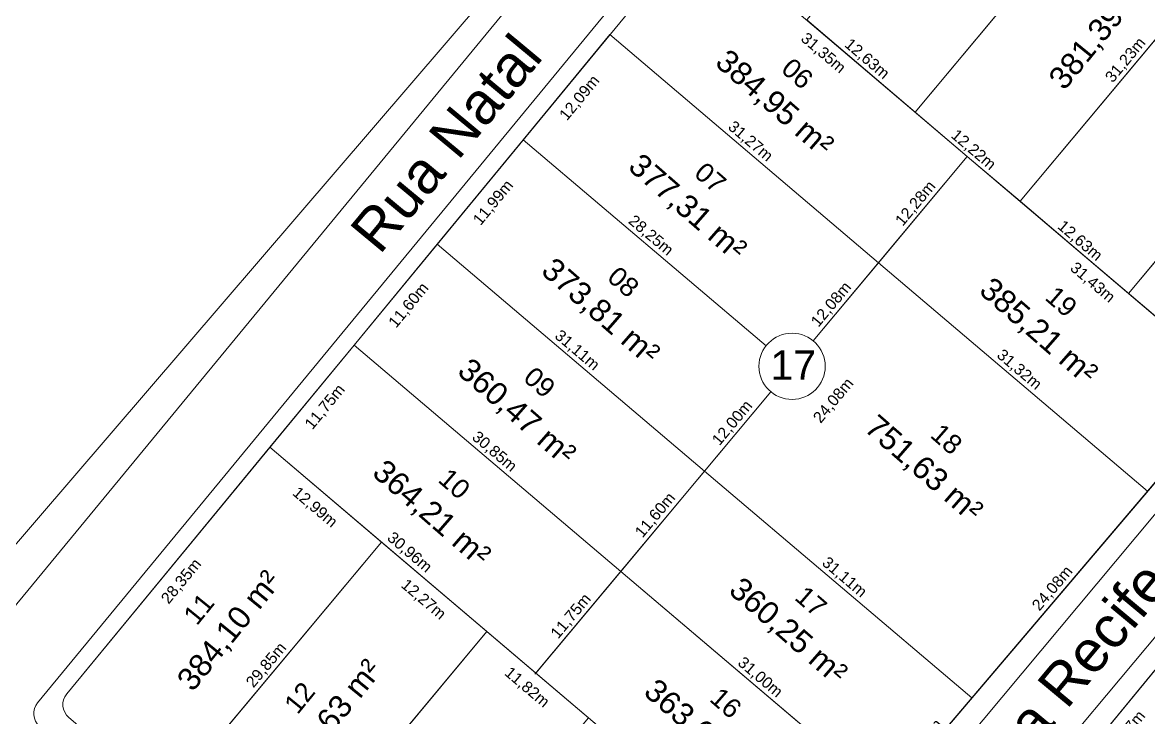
# Model space of a CAD drawing. Header units: metres. Extents: x 3808 to 8215, y 2374 to 6187.
# Drawn here: x 5240.5 to 5340.4, y 3612 to 3673.6 of the extents above; entities that cross this region are included whole.
import ezdxf

# ---------------------------------------------------------------- set-up
doc = ezdxf.new("R2010")
doc.units = ezdxf.units.M
for name, color, linetype in [('Areas Lotes', 1, 'Continuous'), ('Calçada', 8, 'Continuous'), ('COTAS', 7, 'Continuous'), ('Lote', 7, 'Continuous'), ('Nome das Ruas', 7, 'Continuous'), ('Nº Lote', 7, 'Continuous'), ('Nº. quadra', 7, 'Continuous'), ('quadras', 7, 'Continuous')]:
    doc.layers.add(name, color=color, linetype=linetype)
doc.styles.add('Arial', font='arial.ttf')
doc.dimstyles.new('Copy(2) of ISO-25', dxfattribs={"dimtxt": 1, "dimasz": 2.5, "dimexe": 1.25, "dimexo": 0.625, "dimgap": 0.2, "dimtad": 1, "dimtoh": 1, "dimlfac": 1, "dimzin": 1, "dimtxsty": 'Arial', "dimblk": 'NONE', "dimcen": 0, "dimse1": 1, "dimse2": 1, "dimsd1": 1, "dimsd2": 1, "dimclrt": 256, "dimaunit": 1, "dimadec": 3, "dimazin": 0, "dimtfac": 1, "dimtmove": 0, "dimatfit": 3, "dimldrblk": 'NONE', "dimfxl": 1, "dimtolj": 1, "dimtzin": 0, "dimarcsym": 0})

# ---------------------------------------------------------------- blocks, each defined once
blk = doc.blocks.new('*D8778')
at = {"layer": 'Defpoints', "color": 0, "linetype": 'Continuous', "transparency": 16777216}
for p in [(5340.968, 3616.153), (5342.806, 3614.642), (5333.339, 3606.934)]:
    blk.add_point(p, dxfattribs=at)
at = {"layer": 'COTAS', "linetype": 'Continuous', "lineweight": 5, "transparency": 16777216, "insert": (5338.388, 3610.529), "char_height": 1, "attachment_point": 5, "rotation": 50.57562, "style": 'Arial'}
blk.add_mtext('\\A1;11,97m', dxfattribs=at)
blk = doc.blocks.new('_None')
blk = doc.blocks.new('*D8829')
at = {"layer": 'Defpoints', "color": 0, "linetype": 'Continuous', "transparency": 16777216}
for p in [(5324.724, 3613.688), (5324.724, 3613.688), (5317.211, 3604.849)]:
    blk.add_point(p, dxfattribs=at)
at = {"layer": 'COTAS', "linetype": 'Continuous', "lineweight": 5, "transparency": 16777216, "insert": (5320.357, 3609.787), "char_height": 1, "attachment_point": 5, "rotation": 49.63522, "style": 'Arial'}
blk.add_mtext('\\A1;11,60m', dxfattribs=at)
blk = doc.blocks.new('*D8830')
at = {"layer": 'Defpoints', "color": 0, "linetype": 'Continuous', "transparency": 16777216}
for p in [(5340.32, 3632.037), (5340.32, 3632.037), (5324.724, 3613.688)]:
    blk.add_point(p, dxfattribs=at)
at = {"layer": 'COTAS', "linetype": 'Continuous', "lineweight": 5, "transparency": 16777216, "insert": (5331.912, 3623.381), "char_height": 1, "attachment_point": 5, "rotation": 49.63522, "style": 'Arial'}
blk.add_mtext('\\A1;24,08m', dxfattribs=at)
blk = doc.blocks.new('*D8831')
at = {"layer": 'Defpoints', "color": 0, "linetype": 'Continuous', "transparency": 16777216}
for p in [(5348.273, 3641.393), (5348.273, 3641.393), (5340.32, 3632.037)]:
    blk.add_point(p, dxfattribs=at)
at = {"layer": 'COTAS', "linetype": 'Continuous', "lineweight": 5, "transparency": 16777216, "insert": (5343.686, 3637.233), "char_height": 1, "attachment_point": 5, "rotation": 49.63522, "style": 'Arial'}
blk.add_mtext('\\A1;12,28m', dxfattribs=at)
blk = doc.blocks.new('*D8833')
at = {"layer": 'Defpoints', "color": 0, "linetype": 'Continuous', "transparency": 16777216}
for p in [(5262.445, 3635.931), (5264.257, 3634.439), (5244.421, 3614.054)]:
    blk.add_point(p, dxfattribs=at)
at = {"layer": 'COTAS', "linetype": 'Continuous', "lineweight": 5, "transparency": 16777216, "insert": (5254.626, 3624.01), "char_height": 1, "attachment_point": 5, "rotation": 50.5151, "style": 'Arial'}
blk.add_mtext('\\A1;28,35m', dxfattribs=at)
blk = doc.blocks.new('*D8834')
at = {"layer": 'Defpoints', "color": 0, "linetype": 'Continuous', "transparency": 16777216}
for p in [(5270.055, 3644.884), (5271.727, 3643.507), (5262.445, 3635.931)]:
    blk.add_point(p, dxfattribs=at)
at = {"layer": 'COTAS', "linetype": 'Continuous', "lineweight": 5, "transparency": 16777216, "insert": (5267.374, 3639.482), "char_height": 1, "attachment_point": 5, "rotation": 50.5151, "style": 'Arial'}
blk.add_mtext('\\A1;11,75m', dxfattribs=at)
blk = doc.blocks.new('*D8835')
at = {"layer": 'Defpoints', "color": 0, "linetype": 'Continuous', "transparency": 16777216}
for p in [(5277.295, 3653.955), (5279.106, 3652.463), (5270.055, 3644.884)]:
    blk.add_point(p, dxfattribs=at)
at = {"layer": 'COTAS', "linetype": 'Continuous', "lineweight": 5, "transparency": 16777216, "insert": (5274.799, 3648.494), "char_height": 1, "attachment_point": 5, "rotation": 50.5151, "style": 'Arial'}
blk.add_mtext('\\A1;11,60m', dxfattribs=at)
blk = doc.blocks.new('*D8836')
at = {"layer": 'Defpoints', "color": 0, "linetype": 'Continuous', "transparency": 16777216}
for p in [(5285.34, 3662.866), (5286.733, 3661.719), (5277.295, 3653.955)]:
    blk.add_point(p, dxfattribs=at)
at = {"layer": 'COTAS', "linetype": 'Continuous', "lineweight": 5, "transparency": 16777216, "insert": (5282.301, 3657.6), "char_height": 1, "attachment_point": 5, "rotation": 50.5151, "style": 'Arial'}
blk.add_mtext('\\A1;11,99m', dxfattribs=at)
blk = doc.blocks.new('*D8837')
at = {"layer": 'Defpoints', "color": 0, "linetype": 'Continuous', "transparency": 16777216}
for p in [(5292.61, 3672.543), (5294.421, 3671.051), (5285.34, 3662.866)]:
    blk.add_point(p, dxfattribs=at)
at = {"layer": 'COTAS', "linetype": 'Continuous', "lineweight": 5, "transparency": 16777216, "insert": (5289.959, 3666.894), "char_height": 1, "attachment_point": 5, "rotation": 50.5151, "style": 'Arial'}
blk.add_mtext('\\A1;12,09m', dxfattribs=at)
blk = doc.blocks.new('*D8838')
at = {"layer": 'Defpoints', "color": 0, "linetype": 'Continuous', "transparency": 16777216}
for p in [(5300.439, 3682.046), (5302.25, 3680.554), (5292.61, 3672.543)]:
    blk.add_point(p, dxfattribs=at)
at = {"layer": 'COTAS', "linetype": 'Continuous', "lineweight": 5, "transparency": 16777216, "insert": (5297.717, 3676.312), "char_height": 1, "attachment_point": 5, "rotation": 50.5151, "style": 'Arial'}
blk.add_mtext('\\A1;12,31m', dxfattribs=at)
blk = doc.blocks.new('*D8845')
at = {"layer": 'Defpoints', "color": 0, "linetype": 'Continuous', "transparency": 16777216}
for p in [(5272.346, 3627.526), (5272.346, 3627.526), (5253.212, 3604.61)]:
    blk.add_point(p, dxfattribs=at)
at = {"layer": 'COTAS', "linetype": 'Continuous', "lineweight": 5, "transparency": 16777216, "insert": (5262.165, 3616.581), "char_height": 1, "attachment_point": 5, "rotation": 50.13886, "style": 'Arial'}
blk.add_mtext('\\A1;29,85m', dxfattribs=at)
blk = doc.blocks.new('*D8846')
at = {"layer": 'Defpoints', "color": 0, "linetype": 'Continuous', "transparency": 16777216}
for p in [(5281.703, 3619.581), (5281.703, 3619.581), (5262.548, 3596.64)]:
    blk.add_point(p, dxfattribs=at)
at = {"layer": 'COTAS', "linetype": 'Continuous', "lineweight": 5, "transparency": 16777216, "insert": (5271.511, 3608.624), "char_height": 1, "attachment_point": 5, "rotation": 50.13886, "style": 'Arial'}
blk.add_mtext('\\A1;29,89m', dxfattribs=at)
blk = doc.blocks.new('*D8849')
at = {"layer": 'Defpoints', "color": 0, "linetype": 'Continuous', "transparency": 16777216}
for p in [(5293.576, 3624.915), (5293.576, 3624.915), (5286.045, 3615.895)]:
    blk.add_point(p, dxfattribs=at)
at = {"layer": 'COTAS', "linetype": 'Continuous', "lineweight": 5, "transparency": 16777216, "insert": (5289.196, 3620.918), "char_height": 1, "attachment_point": 5, "rotation": 50.13886, "style": 'Arial'}
blk.add_mtext('\\A1;11,75m', dxfattribs=at)
blk = doc.blocks.new('*D8850')
at = {"layer": 'Defpoints', "color": 0, "linetype": 'Continuous', "transparency": 16777216}
for p in [(5301.012, 3633.82), (5301.012, 3633.82), (5293.576, 3624.915)]:
    blk.add_point(p, dxfattribs=at)
at = {"layer": 'COTAS', "linetype": 'Continuous', "lineweight": 5, "transparency": 16777216, "insert": (5296.679, 3629.881), "char_height": 1, "attachment_point": 5, "rotation": 50.13886, "style": 'Arial'}
blk.add_mtext('\\A1;11,60m', dxfattribs=at)
blk = doc.blocks.new('*D8851')
at = {"layer": 'Defpoints', "color": 0, "linetype": 'Continuous', "transparency": 16777216}
for p in [(5307.968, 3642.151), (5307.968, 3642.151), (5300.277, 3632.94)]:
    blk.add_point(p, dxfattribs=at)
at = {"layer": 'COTAS', "linetype": 'Continuous', "lineweight": 5, "transparency": 16777216, "insert": (5303.508, 3638.059), "char_height": 1, "attachment_point": 5, "rotation": 50.13886, "style": 'Arial'}
blk.add_mtext('\\A1;12,00m', dxfattribs=at)
blk = doc.blocks.new('*D8852')
at = {"layer": 'Defpoints', "color": 0, "linetype": 'Continuous', "transparency": 16777216}
for p in [(5316.773, 3652.696), (5316.773, 3652.696), (5309.029, 3643.422)]:
    blk.add_point(p, dxfattribs=at)
at = {"layer": 'COTAS', "linetype": 'Continuous', "lineweight": 5, "transparency": 16777216, "insert": (5312.286, 3648.572), "char_height": 1, "attachment_point": 5, "rotation": 50.13886, "style": 'Arial'}
blk.add_mtext('\\A1;12,08m', dxfattribs=at)
blk = doc.blocks.new('*D8853')
at = {"layer": 'Defpoints', "color": 0, "linetype": 'Continuous', "transparency": 16777216}
for p in [(5324.317, 3661.731), (5324.317, 3661.731), (5316.447, 3652.306)]:
    blk.add_point(p, dxfattribs=at)
at = {"layer": 'COTAS', "linetype": 'Continuous', "lineweight": 5, "transparency": 16777216, "insert": (5319.767, 3657.532), "char_height": 1, "attachment_point": 5, "rotation": 50.13886, "style": 'Arial'}
blk.add_mtext('\\A1;12,28m', dxfattribs=at)
blk = doc.blocks.new('*D8854')
at = {"layer": 'Defpoints', "color": 0, "linetype": 'Continuous', "transparency": 16777216}
for p in [(5262.445, 3635.931), (5272.346, 3627.526), (5270.844, 3625.757)]:
    blk.add_point(p, dxfattribs=at)
at = {"layer": 'COTAS', "linetype": 'Continuous', "lineweight": 5, "transparency": 16777216, "insert": (5266.412, 3630.57), "char_height": 1, "attachment_point": 5, "rotation": 319.66841, "style": 'Arial'}
blk.add_mtext('\\A1;12,99m', dxfattribs=at)
blk = doc.blocks.new('*D8855')
at = {"layer": 'Defpoints', "color": 0, "linetype": 'Continuous', "transparency": 16777216}
for p in [(5272.346, 3627.526), (5281.703, 3619.581), (5280.201, 3617.812)]:
    blk.add_point(p, dxfattribs=at)
at = {"layer": 'COTAS', "linetype": 'Continuous', "lineweight": 5, "transparency": 16777216, "insert": (5276.041, 3622.395), "char_height": 1, "attachment_point": 5, "rotation": 319.66841, "style": 'Arial'}
blk.add_mtext('\\A1;12,27m', dxfattribs=at)
blk = doc.blocks.new('*D8856')
at = {"layer": 'Defpoints', "color": 0, "linetype": 'Continuous', "transparency": 16777216}
for p in [(5281.703, 3619.581), (5290.711, 3611.934), (5289.209, 3610.165)]:
    blk.add_point(p, dxfattribs=at)
at = {"layer": 'COTAS', "linetype": 'Continuous', "lineweight": 5, "transparency": 16777216, "insert": (5285.224, 3614.599), "char_height": 1, "attachment_point": 5, "rotation": 319.66841, "style": 'Arial'}
blk.add_mtext('\\A1;11,82m', dxfattribs=at)
blk = doc.blocks.new('*D8859')
at = {"layer": 'Defpoints', "color": 0, "linetype": 'Continuous', "transparency": 16777216}
for p in [(5262.445, 3635.931), (5285.963, 3615.797), (5286.046, 3615.894)]:
    blk.add_point(p, dxfattribs=at)
at = {"layer": 'COTAS', "linetype": 'Continuous', "lineweight": 5, "transparency": 16777216, "insert": (5274.808, 3626.57), "char_height": 1, "attachment_point": 5, "rotation": 319.43095, "style": 'Arial'}
blk.add_mtext('\\A1;30,96m', dxfattribs=at)
blk = doc.blocks.new('*D8860')
at = {"layer": 'Defpoints', "color": 0, "linetype": 'Continuous', "transparency": 16777216}
for p in [(5286.045, 3615.895), (5309.601, 3595.896), (5309.601, 3595.896)]:
    blk.add_point(p, dxfattribs=at)
at = {"layer": 'COTAS', "linetype": 'Continuous', "lineweight": 5, "transparency": 16777216, "insert": (5298.341, 3606.506), "char_height": 1, "attachment_point": 5, "rotation": 319.66841, "style": 'Arial'}
blk.add_mtext('\\A1;30,90m', dxfattribs=at)
blk = doc.blocks.new('*D8861')
at = {"layer": 'Defpoints', "color": 0, "linetype": 'Continuous', "transparency": 16777216}
for p in [(5270.055, 3644.884), (5293.576, 3624.915), (5293.576, 3624.915)]:
    blk.add_point(p, dxfattribs=at)
at = {"layer": 'COTAS', "linetype": 'Continuous', "lineweight": 5, "transparency": 16777216, "insert": (5282.334, 3635.51), "char_height": 1, "attachment_point": 5, "rotation": 319.66841, "style": 'Arial'}
blk.add_mtext('\\A1;30,85m', dxfattribs=at)
blk = doc.blocks.new('*D8862')
at = {"layer": 'Defpoints', "color": 0, "linetype": 'Continuous', "transparency": 16777216}
for p in [(5293.576, 3624.915), (5317.211, 3604.849), (5317.211, 3604.849)]:
    blk.add_point(p, dxfattribs=at)
at = {"layer": 'COTAS', "linetype": 'Continuous', "lineweight": 5, "transparency": 16777216, "insert": (5305.912, 3615.492), "char_height": 1, "attachment_point": 5, "rotation": 319.66841, "style": 'Arial'}
blk.add_mtext('\\A1;31,00m', dxfattribs=at)
blk = doc.blocks.new('*D8863')
at = {"layer": 'Defpoints', "color": 0, "linetype": 'Continuous', "transparency": 16777216}
for p in [(5277.295, 3653.955), (5301.012, 3633.82), (5301.012, 3633.82)]:
    blk.add_point(p, dxfattribs=at)
at = {"layer": 'COTAS', "linetype": 'Continuous', "lineweight": 5, "transparency": 16777216, "insert": (5289.672, 3644.498), "char_height": 1, "attachment_point": 5, "rotation": 319.66841, "style": 'Arial'}
blk.add_mtext('\\A1;31,11m', dxfattribs=at)
blk = doc.blocks.new('*D8864')
at = {"layer": 'Defpoints', "color": 0, "linetype": 'Continuous', "transparency": 16777216}
for p in [(5301.012, 3633.82), (5324.724, 3613.688), (5324.724, 3613.688)]:
    blk.add_point(p, dxfattribs=at)
at = {"layer": 'COTAS', "linetype": 'Continuous', "lineweight": 5, "transparency": 16777216, "insert": (5313.386, 3624.364), "char_height": 1, "attachment_point": 5, "rotation": 319.66841, "style": 'Arial'}
blk.add_mtext('\\A1;31,11m', dxfattribs=at)
blk = doc.blocks.new('*D8865')
at = {"layer": 'Defpoints', "color": 0, "linetype": 'Continuous', "transparency": 16777216}
for p in [(5284.926, 3663.218), (5306.465, 3644.932), (5306.465, 3644.932)]:
    blk.add_point(p, dxfattribs=at)
at = {"layer": 'COTAS', "linetype": 'Continuous', "lineweight": 5, "transparency": 16777216, "insert": (5296.214, 3654.685), "char_height": 1, "attachment_point": 5, "rotation": 319.66841, "style": 'Arial'}
blk.add_mtext('\\A1;28,25m', dxfattribs=at)
blk = doc.blocks.new('*D8866')
at = {"layer": 'Defpoints', "color": 0, "linetype": 'Continuous', "transparency": 16777216}
for p in [(5292.61, 3672.543), (5316.447, 3652.306), (5316.447, 3652.306)]:
    blk.add_point(p, dxfattribs=at)
at = {"layer": 'COTAS', "linetype": 'Continuous', "lineweight": 5, "transparency": 16777216, "insert": (5305.047, 3663.035), "char_height": 1, "attachment_point": 5, "rotation": 319.66841, "style": 'Arial'}
blk.add_mtext('\\A1;31,27m', dxfattribs=at)
blk = doc.blocks.new('*D8867')
at = {"layer": 'Defpoints', "color": 0, "linetype": 'Continuous', "transparency": 16777216}
for p in [(5316.447, 3652.306), (5340.32, 3632.037), (5340.32, 3632.037)]:
    blk.add_point(p, dxfattribs=at)
at = {"layer": 'COTAS', "linetype": 'Continuous', "lineweight": 5, "transparency": 16777216, "insert": (5328.902, 3642.782), "char_height": 1, "attachment_point": 5, "rotation": 319.66841, "style": 'Arial'}
blk.add_mtext('\\A1;31,32m', dxfattribs=at)
blk = doc.blocks.new('*D8868')
at = {"layer": 'Defpoints', "color": 0, "linetype": 'Continuous', "transparency": 16777216}
for p in [(5319.047, 3650.252), (5320.818, 3648.773), (5303.612, 3631.766)]:
    blk.add_point(p, dxfattribs=at)
at = {"layer": 'COTAS', "linetype": 'Continuous', "lineweight": 5, "transparency": 16777216, "insert": (5312.486, 3640.043), "char_height": 1, "attachment_point": 5, "rotation": 50.13886, "style": 'Arial'}
blk.add_mtext('\\A1;24,08m', dxfattribs=at)
blk = doc.blocks.new('*D8869')
at = {"layer": 'Defpoints', "color": 0, "linetype": 'Continuous', "transparency": 16777216}
for p in [(5300.439, 3682.046), (5324.317, 3661.731), (5322.928, 3660.099)]:
    blk.add_point(p, dxfattribs=at)
at = {"layer": 'COTAS', "linetype": 'Continuous', "lineweight": 5, "transparency": 16777216, "insert": (5311.508, 3670.866), "char_height": 1, "attachment_point": 5, "rotation": 319.61046, "style": 'Arial'}
blk.add_mtext('\\A1;31,35m', dxfattribs=at)
blk = doc.blocks.new('*D8870')
at = {"layer": 'Defpoints', "color": 0, "linetype": 'Continuous', "transparency": 16777216}
for p in [(5324.317, 3661.731), (5348.273, 3641.393), (5346.864, 3639.733)]:
    blk.add_point(p, dxfattribs=at)
at = {"layer": 'COTAS', "linetype": 'Continuous', "lineweight": 5, "transparency": 16777216, "insert": (5335.404, 3650.512), "char_height": 1, "attachment_point": 5, "rotation": 319.66841, "style": 'Arial'}
blk.add_mtext('\\A1;31,43m', dxfattribs=at)
blk = doc.blocks.new('*D8872')
at = {"layer": 'Defpoints', "color": 0, "linetype": 'Continuous', "transparency": 16777216}
for p in [(5310.061, 3673.835), (5319.669, 3665.636), (5319.689, 3665.66)]:
    blk.add_point(p, dxfattribs=at)
at = {"layer": 'COTAS', "linetype": 'Continuous', "lineweight": 5, "transparency": 16777216, "insert": (5315.385, 3670.345), "char_height": 1, "attachment_point": 5, "rotation": 319.52478, "style": 'Arial'}
blk.add_mtext('\\A1;12,63m', dxfattribs=at)
blk = doc.blocks.new('*D8873')
at = {"layer": 'Defpoints', "color": 0, "linetype": 'Continuous', "transparency": 16777216}
for p in [(5319.689, 3665.66), (5328.962, 3657.706), (5329.002, 3657.754)]:
    blk.add_point(p, dxfattribs=at)
at = {"layer": 'COTAS', "linetype": 'Continuous', "lineweight": 5, "transparency": 16777216, "insert": (5324.835, 3662.281), "char_height": 1, "attachment_point": 5, "rotation": 319.52478, "style": 'Arial'}
blk.add_mtext('\\A1;12,22m', dxfattribs=at)
blk = doc.blocks.new('*D8874')
at = {"layer": 'Defpoints', "color": 0, "linetype": 'Continuous', "transparency": 16777216}
for p in [(5329.002, 3657.754), (5338.568, 3649.509), (5338.629, 3649.58)]:
    blk.add_point(p, dxfattribs=at)
at = {"layer": 'COTAS', "linetype": 'Continuous', "lineweight": 5, "transparency": 16777216, "insert": (5334.285, 3654.217), "char_height": 1, "attachment_point": 5, "rotation": 319.52478, "style": 'Arial'}
blk.add_mtext('\\A1;12,63m', dxfattribs=at)
blk = doc.blocks.new('*D8875')
at = {"layer": 'Defpoints', "color": 0, "linetype": 'Continuous', "transparency": 16777216}
for p in [(5338.629, 3649.58), (5348.191, 3641.297), (5348.273, 3641.393)]:
    blk.add_point(p, dxfattribs=at)
at = {"layer": 'COTAS', "linetype": 'Continuous', "lineweight": 5, "transparency": 16777216, "insert": (5343.9, 3646.012), "char_height": 1, "attachment_point": 5, "rotation": 319.52478, "style": 'Arial'}
blk.add_mtext('\\A1;12,65m', dxfattribs=at)
blk = doc.blocks.new('*D8877')
at = {"layer": 'Defpoints', "color": 0, "linetype": 'Continuous', "transparency": 16777216}
for p in [(5339.693, 3689.617), (5339.693, 3689.617), (5319.693, 3665.665)]:
    blk.add_point(p, dxfattribs=at)
at = {"layer": 'COTAS', "linetype": 'Continuous', "lineweight": 5, "transparency": 16777216, "insert": (5329.078, 3678.155), "char_height": 1, "attachment_point": 5, "rotation": 50.13886, "style": 'Arial'}
blk.add_mtext('\\A1;31,20m', dxfattribs=at)
blk = doc.blocks.new('*D8878')
at = {"layer": 'Defpoints', "color": 0, "linetype": 'Continuous', "transparency": 16777216}
for p in [(5349.02, 3681.727), (5349.02, 3681.727), (5329.002, 3657.754)]:
    blk.add_point(p, dxfattribs=at)
at = {"layer": 'COTAS', "linetype": 'Continuous', "lineweight": 5, "transparency": 16777216, "insert": (5338.396, 3670.254), "char_height": 1, "attachment_point": 5, "rotation": 50.13886, "style": 'Arial'}
blk.add_mtext('\\A1;31,23m', dxfattribs=at)
blk = doc.blocks.new('*D8879')
at = {"layer": 'Defpoints', "color": 0, "linetype": 'Continuous', "transparency": 16777216}
for p in [(5358.661, 3673.57), (5358.661, 3673.57), (5338.629, 3649.58)]:
    blk.add_point(p, dxfattribs=at)
at = {"layer": 'COTAS', "linetype": 'Continuous', "lineweight": 5, "transparency": 16777216, "insert": (5348.03, 3662.088), "char_height": 1, "attachment_point": 5, "rotation": 50.13886, "style": 'Arial'}
blk.add_mtext('\\A1;31,25m', dxfattribs=at)

msp = doc.modelspace()

# ---------------------------------------------------------------- linework, layer by layer
at = {"layer": 'Calçada', "linetype": 'Continuous', "lineweight": 5}
for p, q in [((5315.217, 3713.35), (5235.49, 3616.581)), ((5241.83, 3613.269), (5319.646, 3707.718)), ((5366.359, 3660.388), (5295.864, 3576.061)), ((5301.276, 3571.62), (5371.73, 3655.899))]:
    msp.add_line(p, q, dxfattribs=at)
msp.add_arc((5242.988, 3612.315), 1.5, 140.5151, 229.5576, dxfattribs=at)
at = {"layer": 'Lote', "linetype": 'Continuous', "lineweight": 5}
for p, q in [((5404.455, 3819.066), (5147.722, 3519.955)), ((5319.689, 3665.66), (5339.693, 3689.617)), ((5324.317, 3661.731), (5300.439, 3682.046)), ((5329.002, 3657.754), (5349.02, 3681.727)), ((5338.629, 3649.58), (5358.661, 3673.57)), ((5316.447, 3652.306), (5292.61, 3672.543)), ((5324.317, 3661.731), (5319.689, 3665.66)), ((5284.926, 3663.218), (5306.465, 3644.932)), ((5310.656, 3645.37), (5324.317, 3661.731)), ((5324.317, 3661.731), (5348.273, 3641.393)), ((5301.012, 3633.82), (5277.295, 3653.955)), ((5316.447, 3652.306), (5340.32, 3632.037)), ((5269.918, 3645.001), (5293.576, 3624.915)), ((5285.963, 3615.797), (5306.89, 3640.86)), ((5262.445, 3635.931), (5309.601, 3595.896)), ((5301.012, 3633.82), (5324.724, 3613.688)), ((5253.212, 3604.61), (5272.346, 3627.526)), ((5293.576, 3624.915), (5317.211, 3604.849)), ((5262.548, 3596.64), (5281.703, 3619.581))]:
    msp.add_line(p, q, dxfattribs=at)
at = {"layer": 'Lote', "linetype": 'Continuous', "lineweight": 5, "flags": 128}
for points in [[(5310.074, 3673.849), (5319.693, 3665.665), (5339.693, 3689.617), (5330.051, 3697.775)], [(5319.693, 3665.665), (5324.317, 3661.731), (5329.002, 3657.754), (5349.02, 3681.727), (5339.693, 3689.617)], [(5329.002, 3657.754), (5338.629, 3649.58), (5358.661, 3673.57), (5349.02, 3681.727)], [(5340.32, 3632.037), (5348.273, 3641.393), (5324.317, 3661.731), (5316.447, 3652.306)], [(5293.576, 3624.915), (5301.012, 3633.82), (5277.295, 3653.955), (5269.918, 3645.001)], [(5286.045, 3615.895), (5293.576, 3624.915), (5269.918, 3645.001), (5262.445, 3635.931)], [(5317.211, 3604.849), (5324.724, 3613.688), (5301.012, 3633.82), (5293.576, 3624.915)], [(5281.703, 3619.581), (5272.346, 3627.526), (5253.212, 3604.61), (5262.548, 3596.64)], [(5293.576, 3624.915), (5286.045, 3615.895), (5309.601, 3595.896), (5317.211, 3604.849)], [(5290.711, 3611.934), (5281.703, 3619.581), (5262.548, 3596.64), (5271.535, 3588.968)]]:
    msp.add_lwpolyline(points, close=True, dxfattribs=at)
for points in [[(5338.629, 3649.58), (5348.273, 3641.393), (5367.554, 3664.076, 0.414889), (5367.38, 3666.193), (5358.661, 3673.57)], [(5272.346, 3627.526), (5262.445, 3635.931), (5244.421, 3614.054, 0.409091), (5244.604, 3611.959), (5253.212, 3604.61)]]:
    msp.add_lwpolyline(points, format="xyb", close=True, dxfattribs=at)
for points in [[(5310.656, 3645.37), (5316.447, 3652.306), (5292.61, 3672.543), (5284.926, 3663.218), (5306.465, 3644.932)], [(5306.465, 3644.932), (5284.926, 3663.218), (5277.295, 3653.955), (5301.012, 3633.82), (5306.89, 3640.86)], [(5306.89, 3640.86), (5301.012, 3633.82), (5324.724, 3613.688), (5340.32, 3632.037), (5316.447, 3652.306), (5310.656, 3645.37)], [(5361.875, 3598.644), (5340.968, 3616.153), (5333.368, 3606.909), (5356.541, 3587.503), (5362.265, 3594.487)]]:
    msp.add_lwpolyline(points, dxfattribs=at)
at = {"layer": 'Nº. quadra', "lineweight": 5}
for start, end in [(0, 180), (180, 0)]:
    msp.add_arc((5308.773, 3643.115), 2.937, start, end, dxfattribs=at)
at = {"layer": 'quadras', "linetype": 'Continuous', "lineweight": 5}
for p, q in [((5244.421, 3614.054), (5319.272, 3704.904)), ((5367.554, 3664.076), (5291.154, 3574.194)), ((5300.149, 3566.502), (5374.3, 3656.697))]:
    msp.add_line(p, q, dxfattribs=at)
msp.add_arc((5245.578, 3613.1), 1.5, 140.5151, 229.51121, dxfattribs=at)

# ---------------------------------------------------------------- texts
at = {"layer": 'Areas Lotes', "color": 1, "lineweight": 5, "style": 'Arial'}
for s, rotation, p in [('381,39 m²', 50.94257, (5332.929, 3667.5)), ('384,95 m²', 318.90341, (5301.831, 3669.898)), ('377,31 m²', 318.90341, (5294.113, 3660.655)), ('373,81 m²', 318.90341, (5286.396, 3651.412)), ('385,21 m²', 318.90341, (5325.255, 3649.669)), ('360,47 m²', 318.90341, (5278.96, 3642.508)), ('751,63 m²', 318.90341, (5315.072, 3637.473)), ('364,21 m²', 318.90341, (5271.407, 3633.507)), ('384,10 m²', 50.94257, (5255.588, 3614.155)), ('360,25 m²', 318.90341, (5303.042, 3623.065)), ('366,63 m²', 50.94257, (5264.528, 3606.275)), ('363,68 m²', 318.90341, (5295.489, 3614.064))]:
    msp.add_text(s, height=2.0071, rotation=rotation, dxfattribs=at).set_placement(p)
at = {"layer": 'Nome das Ruas', "lineweight": 5, "style": 'Arial'}
for s, p in [('Rua Natal', (5272.171, 3652.926, 190.804)), ('Rua Recife', (5326.178, 3604.221, 190.804))]:
    msp.add_text(s, height=3.6842, rotation=50.27315, dxfattribs=at).set_placement(p)
at = {"layer": 'Nº Lote', "lineweight": 5, "style": 'Arial'}
for s, rotation, p in [('06', 318.90341, (5307.689, 3669.319, 1.156)), ('07', 318.90341, (5299.971, 3660.076, 1.156)), ('08', 318.90341, (5292.254, 3650.833, 1.156)), ('19', 318.90341, (5331.113, 3649.09, 1.156)), ('09', 318.90341, (5284.818, 3641.928, 1.156)), ('18', 318.90341, (5320.93, 3636.894, 1.156)), ('10', 318.90341, (5277.265, 3632.927, 1.156)), ('17', 318.90341, (5308.9, 3622.486, 1.156)), ('11', 50.94257, (5255.959, 3620.03, 1.156)), ('12', 50.94257, (5264.899, 3612.15, 1.156)), ('16', 318.90341, (5301.347, 3613.485, 1.156))]:
    msp.add_text(s, height=1.706, rotation=rotation, dxfattribs=at).set_placement(p)
at = {"layer": 'Nº. quadra', "lineweight": 5, "style": 'Arial'}
msp.add_text('17', height=2.6083, dxfattribs=at).set_placement((5306.853, 3641.919))

# ---------------------------------------------------------------- dimensions: what is measured, and where the dimension line sits
at = {"layer": 'COTAS', "linetype": 'Continuous', "lineweight": 5}
for p1, p2, distance, picture, middle in [((5319.693, 3665.665), (5339.693, 3689.617), 0, '*D8877', (5329.078, 3678.155)), ((5300.439, 3682.046), (5324.317, 3661.731), -2.143, '*D8869', (5311.508, 3670.866)), ((5329.002, 3657.754), (5349.02, 3681.727), 0, '*D8878', (5338.396, 3670.254)), ((5338.629, 3649.58), (5358.661, 3673.57), 0, '*D8879', (5348.03, 3662.088)), ((5292.61, 3672.543), (5316.447, 3652.306), 0, '*D8866', (5305.047, 3663.035)), ((5284.926, 3663.218), (5306.465, 3644.932), 0, '*D8865', (5296.214, 3654.685)), ((5324.3172, 3661.7313), (5348.273, 3641.3926), -2.1777, '*D8870', (5335.4041, 3650.5125)), ((5277.295, 3653.955), (5301.012, 3633.82), 0, '*D8863', (5289.672, 3644.498)), ((5316.447, 3652.306), (5340.32, 3632.037), 0, '*D8867', (5328.902, 3642.782)), ((5303.612, 3631.766), (5319.047, 3650.252), -2.307, '*D8868', (5312.486, 3640.043)), ((5270.055, 3644.884), (5293.576, 3624.915), 0, '*D8861', (5282.334, 3635.51)), ((5244.421, 3614.054), (5262.445, 3635.931), -2.347, '*D8833', (5254.626, 3624.01)), ((5262.445, 3635.931), (5272.346, 3627.526), -2.321, '*D8854', (5266.412, 3630.57)), ((5262.445, 3635.931), (5285.963, 3615.797), 0.128, '*D8859', (5274.808, 3626.57)), ((5301.012, 3633.82), (5324.724, 3613.688), 0, '*D8864', (5313.386, 3624.364)), ((5253.212, 3604.61), (5272.346, 3627.526), 0, '*D8845', (5262.165, 3616.581)), ((5286.045, 3615.895), (5293.576, 3624.915), 0, '*D8849', (5289.196, 3620.918)), ((5293.576, 3624.915), (5317.211, 3604.849), 0, '*D8862', (5305.912, 3615.492)), ((5262.548, 3596.64), (5281.703, 3619.581), 0, '*D8846', (5271.511, 3608.624)), ((5286.045, 3615.895), (5309.601, 3595.896), 0, '*D8860', (5298.341, 3606.506))]:
    dim = msp.add_aligned_dim(p1=p1, p2=p2, distance=distance, dimstyle='Copy(2) of ISO-25', override={"dimpost": 'm'}, dxfattribs=at)
    dim.commit()
    dim.dimension.update_dxf_attribs({"geometry": picture, "text_midpoint": middle})
for base, p1, p2, angle, picture, middle in [((5302.25, 3680.554), (5292.61, 3672.543), (5300.439, 3682.046), 230.5151, '*D8838', (5297.717, 3676.312)), ((5319.669, 3665.636), (5310.061, 3673.835), (5319.689, 3665.66), 139.52478, '*D8872', (5315.385, 3670.345)), ((5294.421, 3671.051), (5285.34, 3662.866), (5292.61, 3672.543), 230.5151, '*D8837', (5289.959, 3666.894)), ((5328.962, 3657.706), (5319.689, 3665.66), (5329.002, 3657.754), 139.52478, '*D8873', (5324.835, 3662.281)), ((5286.733, 3661.719), (5277.295, 3653.955), (5285.34, 3662.866), 230.5151, '*D8836', (5282.301, 3657.6)), ((5324.317, 3661.731), (5316.447, 3652.306), (5324.317, 3661.731), 230.13886, '*D8853', (5319.767, 3657.532)), ((5338.568, 3649.509), (5329.002, 3657.754), (5338.629, 3649.58), 139.52478, '*D8874', (5334.285, 3654.217)), ((5279.106, 3652.463), (5270.055, 3644.884), (5277.295, 3653.955), 230.5151, '*D8835', (5274.799, 3648.494)), ((5316.773, 3652.696), (5309.029, 3643.422), (5316.773, 3652.696), 230.13886, '*D8852', (5312.286, 3648.572)), ((5348.191, 3641.297), (5338.629, 3649.58), (5348.273, 3641.393), 139.52478, '*D8875', (5343.9, 3646.012)), ((5271.727, 3643.507), (5262.445, 3635.931), (5270.055, 3644.884), 230.5151, '*D8834', (5267.374, 3639.482)), ((5307.968, 3642.151), (5300.277, 3632.94), (5307.968, 3642.151), 230.13886, '*D8851', (5303.508, 3638.059)), ((5348.273, 3641.393), (5340.32, 3632.037), (5348.273, 3641.393), 229.63522, '*D8831', (5343.686, 3637.233)), ((5301.012, 3633.82), (5293.576, 3624.915), (5301.012, 3633.82), 230.13886, '*D8850', (5296.679, 3629.881)), ((5340.32, 3632.037), (5324.724, 3613.688), (5340.32, 3632.037), 229.63522, '*D8830', (5331.912, 3623.381)), ((5280.2014, 3617.8123), (5272.3462, 3627.5255), (5281.7033, 3619.5813), 139.66841, '*D8855', (5276.0412, 3622.395)), ((5289.209, 3610.165), (5281.703, 3619.581), (5290.711, 3611.934), 139.66841, '*D8856', (5285.224, 3614.599)), ((5342.806, 3614.642), (5333.339, 3606.934), (5340.968, 3616.153), 230.57562, '*D8778', (5338.388, 3610.529)), ((5324.724, 3613.688), (5317.211, 3604.849), (5324.724, 3613.688), 229.63522, '*D8829', (5320.357, 3609.787))]:
    dim = msp.add_linear_dim(base=base, p1=p1, p2=p2, angle=angle, dimstyle='Copy(2) of ISO-25', override={"dimpost": 'm', "dimtmove": 1}, dxfattribs=at)
    dim.commit()
    dim.dimension.update_dxf_attribs({"geometry": picture, "text_midpoint": middle})

doc.saveas('drawing.dxf')
